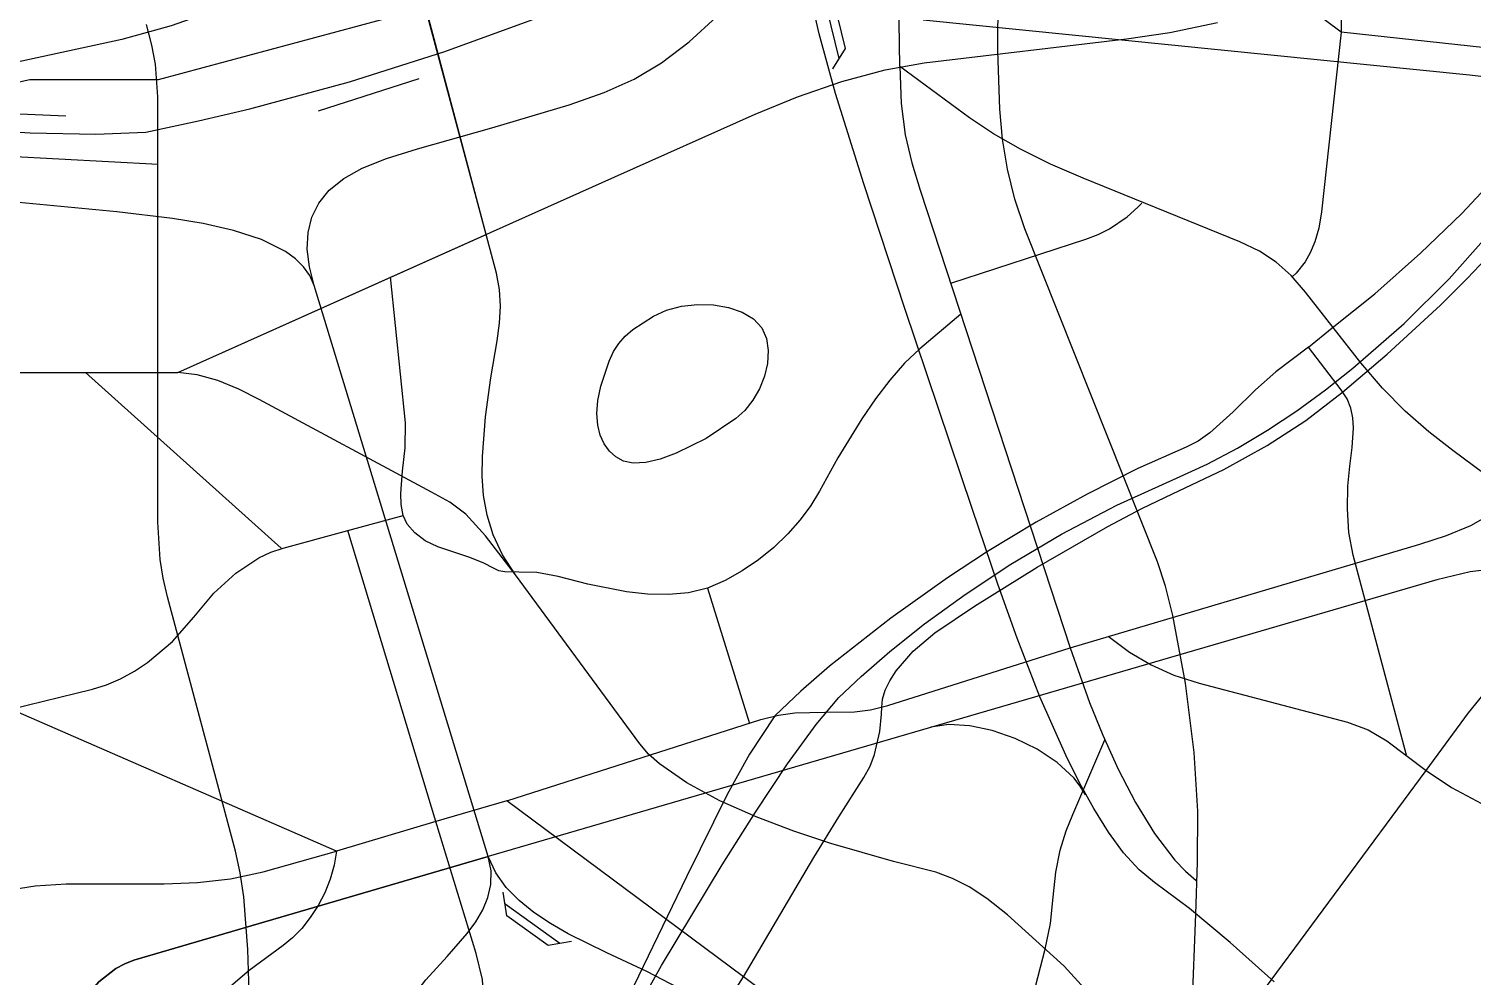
# Model space of a CAD drawing. Header units: millimetres. Extents: x 2 to 2848, y 1 to 2248.
# Drawn here: x 273.6 to 444.8, y 580.4 to 692.7 of the extents above; entities that cross this region are included whole.
import ezdxf

# ---------------------------------------------------------------- set-up
doc = ezdxf.new("R2010")
doc.units = ezdxf.units.MM
for name, color, linetype in [('100m', 7, 'CONTINUOUS'), ('1x', 7, 'CONTINUOUS'), ('1xx', 7, 'CONTINUOUS'), ('1x淵', 7, 'CONTINUOUS'), ('州境', 7, 'CONTINUOUS'), ('市街地', 7, 'CONTINUOUS'), ('河川・湖沼', 7, 'CONTINUOUS'), ('浦州環線', 7, 'CONTINUOUS'), ('清水線', 7, 'CONTINUOUS'), ('漣陽線', 7, 'CONTINUOUS'), ('端原市道', 7, 'CONTINUOUS'), ('自轉車道・登山道', 7, 'CONTINUOUS'), ('西原電鉄', 7, 'CONTINUOUS'), ('車廠', 7, 'CONTINUOUS'), ('高速道路', 7, 'CONTINUOUS')]:
    doc.layers.add(name, color=color, linetype=linetype)

msp = doc.modelspace()

# ---------------------------------------------------------------- linework, layer by layer
at = {"layer": '100m', "color": 1}
msp.add_lwpolyline([(357.47054, 646.4612), (353.93048, 644.118425), (350.40953, 642.3581), (348.503582, 641.667652), (346.778423, 641.260187), (345.29809, 641.167555), (344.12662, 641.4216), (343.249774, 641.921281), (342.48644, 642.602759), (341.857468, 643.462564), (341.38371, 644.497225), (341.086016, 645.70327), (340.985238, 647.077228), (341.102225, 648.615629), (341.45783, 650.315), (342.43083, 653.293336), (342.976403, 654.426427), (343.607691, 655.391612), (344.359445, 656.241003), (345.266415, 657.026708), (347.685, 658.6155), (349.262837, 659.338295), (351.041063, 659.802852), (352.923537, 660.010329), (354.814119, 659.961887), (356.616667, 659.658685), (358.23504, 659.10188), (359.573098, 658.292632), (360.5347, 657.2321), (361.092356, 655.9527), (361.307315, 654.528097), (361.216543, 653.021327), (360.857006, 651.495425), (360.265672, 650.013426), (359.479505, 648.638366), (358.535472, 647.433279), (357.47054, 646.4612)], close=True, dxfattribs=at)
at = {"layer": '1x', "color": 1}
for points in [[(411.59506, 576.5327), (412.027672, 587.69955), (412.213323, 593.883716), (412.24988, 599.9188), (411.833292, 606.865934), (410.811615, 615.084675), (409.316381, 623.110478), (408.432283, 626.593358), (407.47912, 629.4788), (391.76366, 668.9545), (390.552704, 672.484691), (389.688152, 676.043387), (389.113002, 679.606471), (388.77025, 683.149825), (388.553928, 690.080875), (388.58316, 696.6436)], [(226.00378, 651.929), (291.29706, 651.9294), (343.12062, 675.1284), (359.76718, 682.5692), (364.775586, 684.624978), (370.03061, 686.425175), (375.164464, 687.818759), (379.80936, 688.6547), (403.82032, 691.499), (408.957159, 692.268719), (414.60803, 693.44145)], [(299.770389, 577.168133), (299.596712, 583.520863), (299.102205, 589.750911), (298.682212, 592.605749), (298.1191, 595.1729), (290.03773, 625.3329), (289.541961, 627.527811), (289.205644, 629.740203), (288.896279, 634.18645), (288.925, 642.9479), (288.925, 684.6198), (288.616627, 688.495195), (288.201072, 690.757559), (287.584527, 693.190313)]]:
    msp.add_lwpolyline(points, dxfattribs=at)
at = {"layer": '1xx', "color": 2}
for points in [[(504.741835, 717.2858), (477.14156, 716.7868), (373.93892, 714.9205), (368.79406, 712.3001), (363.173, 712.1959), (360.294754, 711.944973), (357.769996, 711.369213), (355.474711, 710.560895), (353.28488, 709.6123), (329.00637, 698.6016), (325.023449, 696.752013), (322.911808, 695.878298), (320.75063, 695.1752), (288.93, 686.6489)], [(429.14591, 716.1684), (429.25338, 692.282), (426.93633, 670.9696), (426.615763, 669.059352), (426.143018, 667.448478), (425.578173, 666.123209), (424.981307, 665.069775), (423.931823, 663.723334), (423.47519, 663.299)], [(376.90181, 688.2227), (376.61953, 709.4616), (376.54653, 714.9442)], [(428.20103, 657.2209), (433.263413, 661.259578), (438.684045, 666.075425), (443.566297, 670.772734), (447.01354, 674.4558), (448.386968, 676.263684), (450.01387, 678.674642), (453.652921, 684.493412), (457.180352, 690.287377), (459.84582, 694.4318), (461.130369, 696.028741), (462.916438, 697.967519), (467.493938, 702.4272), (472.579934, 706.924081), (477.176036, 710.5714)], [(512.9971, 661.3345), (496.767161, 670.8293), (497.702622, 673.5889), (497.046348, 674.32483), (495.223691, 676.073662), (492.453897, 678.146964), (490.782338, 679.090155), (488.956212, 679.8563), (481.503951, 682.518537), (474.185239, 684.9836), (469.367716, 686.280337), (463.102389, 687.7477), (456.705104, 689.053513), (451.49171, 689.8656), (429.25338, 692.282), (419.82696, 699.3603), (401.21001, 709.7773), (376.61954, 709.4616)], [(288.93, 686.6489), (273.73117, 686.6489), (264.21952, 684.5536), (262.209244, 684.349469), (259.750879, 684.472337), (257.043778, 684.888625), (254.287296, 685.56475), (251.680787, 686.467131), (249.423603, 687.562187), (247.7151, 688.816337), (247.128901, 689.492579), (246.75463, 690.196), (240.101, 690.196)], [(449.8547, 637.243), (442.51562, 642.6833), (439.665917, 644.904652), (436.860829, 647.356712), (434.154619, 650.068292), (431.60155, 653.0682), (425.05312, 661.4687), (423.343371, 663.44383), (421.55814, 665.031987), (419.569097, 666.326802), (417.24791, 667.4219), (398.66093, 674.9625), (394.806414, 676.635941), (391.236906, 678.410275), (388.012438, 680.256947), (385.19304, 682.1474), (376.90181, 688.2227)], [(376.90181, 688.2227), (377.073742, 683.824581), (377.562001, 680.127975), (378.32528, 676.807606), (379.32227, 673.5382), (397.12692, 619.2811), (399.431059, 612.811134), (401.004199, 608.921632), (402.824983, 604.88765), (404.868609, 600.928086), (407.110277, 597.261841), (409.525184, 594.107812), (410.789853, 592.791285), (412.08853, 591.6849)], [(288.92999, 676.614), (271.26074, 677.5355), (265.20666, 677.910575), (259.4815, 678.5723), (256.71197, 674.7971), (240.17507, 674.7971)], [(310.09166, 595.157), (271.48149, 612.0022), (263.79502, 645.1942), (256.71197, 674.7971)], [(382.97821, 662.5399), (398.96658, 667.7423), (400.46401, 668.319561), (401.785304, 668.986834), (403.870486, 670.38555), (405.164128, 671.526716), (405.60823, 671.9986)], [(384.14192, 658.8453), (379.27549, 654.7397), (377.480759, 653.032337), (375.723832, 651.019552), (374.030053, 648.79645), (372.424764, 646.458137), (369.581026, 641.816305), (367.39536, 637.8549), (366.369907, 636.155816), (365.102561, 634.452666), (363.623294, 632.785239), (361.962075, 631.193325), (360.148874, 629.716714), (358.213661, 628.395197), (356.186407, 627.268562), (354.09708, 626.3766), (351.869911, 625.810601), (349.468491, 625.5903), (346.981832, 625.648268), (344.498949, 625.917075), (339.900557, 626.817487), (336.38542, 627.7521), (333.853125, 628.200994), (331.737421, 628.25505), (330.051446, 628.291481), (329.373713, 628.420966), (328.80834, 628.6875), (327.500172, 629.372306), (325.77983, 630.0264), (322.11991, 631.26), (320.60254, 631.987109), (319.380659, 632.9122), (318.503453, 633.940116), (318.02011, 634.9757), (317.778677, 636.274461), (317.717407, 637.576083), (317.932538, 640.223687), (318.259864, 642.990073), (318.29375, 645.9468), (316.50781, 663.2771)], [(437.02552, 606.5677), (430.67358, 630.2734), (430.180527, 632.959281), (430.010011, 635.76235), (430.072545, 638.460419), (430.27864, 640.8313), (430.568875, 643.053284), (430.721871, 645.3786), (430.643022, 646.545161), (430.405204, 647.695741), (429.966864, 648.8164), (429.28645, 649.8932), (425.38385, 654.9203), (428.20103, 657.2209)], [(425.38385, 654.9203), (421.51075, 652.023), (419.11986, 649.898319), (416.475245, 647.275225), (413.696073, 644.788294), (412.293267, 643.794194), (410.90151, 643.0721), (405.168443, 640.539272), (399.14098, 637.513), (393.095457, 634.173603), (387.30821, 630.7014), (382.566706, 627.578508), (375.865109, 622.814587), (368.585537, 617.128148), (365.160923, 614.163519), (362.11011, 611.2377)], [(303.54323, 631.1078), (280.31892, 651.929)], [(330.30281, 601.1339), (360.42631, 610.77), (362.52978, 611.309223), (364.460032, 611.574163), (368.021093, 611.6419), (371.549922, 611.694637), (373.439884, 611.940827), (375.48695, 612.4538), (397.1269, 619.2811), (438.61301, 631.5708), (441.76551, 632.590422), (444.630594, 633.7772), (447.297308, 635.278828), (449.8547, 637.243)], [(271.48149, 612.0022), (281.14748, 614.3714), (282.829828, 614.890538), (284.494451, 615.607962), (286.124528, 616.503212), (287.703236, 617.555825), (290.639255, 620.0513), (293.16793, 622.9307), (295.557428, 625.755387), (298.144549, 628.1285), (300.89768, 629.949012), (302.326621, 630.620473), (303.78521, 631.1159), (311.45138, 633.2156), (318.02011, 634.9757)], [(332.08237, 554.2224), (329.58743, 556.6309), (328.628394, 557.77193), (328.027173, 558.982962), (327.716077, 560.306739), (327.62742, 561.786), (327.62742, 576.6367), (327.408151, 579.955038), (326.66119, 583.0198), (321.887, 598.682), (311.45138, 633.2156)], [(354.09708, 626.3766), (359.10572, 610.2943)], [(391.92737, 540.6117), (417.58565, 575.3139), (439.33728, 604.7369), (444.38235, 611.5651), (446.979678, 614.773553), (449.370091, 617.0311), (450.555003, 617.867567), (451.768944, 618.543447), (454.39159, 619.5163), (457.179653, 620.116311), (459.893171, 620.422537), (462.475141, 620.50952), (464.86856, 620.4518)], [(401.63749, 620.6568), (404.17863, 618.773091), (406.732651, 617.254125), (409.434537, 616.047422), (412.41927, 615.1005), (430.01406, 610.4704), (432.456686, 609.560311), (434.674737, 608.257812), (439.33729, 604.737), (442.34324, 602.735706), (445.895726, 600.8366), (449.692092, 599.195644), (453.42968, 597.9688), (469.35069, 593.6973)], [(332.08237, 554.2224), (342.93352, 567.7396), (354.057, 573.4888), (358.36545, 580.2551), (366.71372, 594.4196), (369.668661, 599.258913), (372.66561, 603.9219), (373.383269, 605.248554), (373.917217, 606.647303), (374.542502, 609.354125), (374.758509, 611.428434), (374.78228, 612.2563)], [(405.32536, 508.1652), (397.35294, 528.8485), (394.474349, 535.560537), (391.92737, 540.6117), (390.085187, 543.830616), (388.265427, 547.27485), (386.751957, 550.564659), (385.82864, 553.3203), (385.193187, 555.925853), (384.250865, 558.7028), (383.603976, 560.061954), (382.807587, 561.351647), (381.837439, 562.534441), (380.66927, 563.5729), (358.36545, 580.2551), (330.30281, 601.1339), (321.887, 598.6819)], [(321.887, 598.682), (310.09166, 595.157), (309.829944, 593.492938), (309.361106, 591.844833), (308.713135, 590.243033), (307.914017, 588.717887), (306.991742, 587.299743), (305.974295, 586.018948), (304.889665, 584.905851), (303.76584, 583.9908), (299.75151, 581.0367)], [(270.86718, 590.4943), (274.374144, 591.052601), (278.042437, 591.290267), (285.716826, 591.284213), (289.649827, 591.280752), (293.59797, 591.437177), (297.524706, 591.873616), (301.39349, 592.7102), (310.09166, 595.157)], [(299.75151, 581.0367), (296.19385, 577.96325), (292.27925, 574.2409), (283.47672, 565.4384), (279.44729, 561.4089), (274.5052, 560.1995), (271.167235, 559.527384), (267.895524, 559.124425), (260.34999, 558.612), (258.494724, 558.362022), (256.748639, 557.867548), (255.112256, 557.138828), (253.586095, 556.186112), (252.170675, 555.019651), (250.866516, 553.649695), (249.674137, 552.086495), (248.59406, 550.3403)]]:
    msp.add_lwpolyline(points, dxfattribs=at)
at = {"layer": '1x淵', "color": 1}
for points in [[(411.59506, 576.5327), (412.027672, 587.69955), (412.213323, 593.883716), (412.24988, 599.9188), (411.833292, 606.865934), (410.811615, 615.084675), (409.316381, 623.110478), (408.432283, 626.593358), (407.47912, 629.4788), (391.76366, 668.9545), (390.552704, 672.484691), (389.688152, 676.043387), (389.113002, 679.606471), (388.77025, 683.149825), (388.553928, 690.080875), (388.58316, 696.6436)], [(226.00378, 651.9294), (291.29706, 651.9294), (343.12062, 675.1284), (359.76718, 682.5692), (364.775586, 684.624978), (370.03061, 686.425175), (375.164464, 687.818759), (379.80936, 688.6547), (403.82032, 691.4989), (408.957159, 692.268677), (414.60803, 693.441438)], [(299.770389, 577.168133), (299.596712, 583.520863), (299.102205, 589.750911), (298.682212, 592.605749), (298.1191, 595.1729), (290.03773, 625.3329), (289.541961, 627.527811), (289.205644, 629.740203), (288.896279, 634.18645), (288.925, 642.9479), (288.925, 684.6198), (288.616627, 688.495195), (288.201072, 690.757559), (287.584527, 693.190313)]]:
    msp.add_lwpolyline(points, dxfattribs=at)
at = {"layer": '州境', "color": 1}
for points in [[(319.85477, 686.7769), (307.91997, 682.9161)], [(278.00466, 682.3137), (265.22942, 682.8744)]]:
    msp.add_lwpolyline(points, dxfattribs=at)
at = {"layer": '市街地', "color": 7}
msp.add_lwpolyline([(199.78731, 749.1259), (205.642, 742.007), (230.60684, 704.2762), (232.3495, 696.3226), (231.5901, 691.126), (226.00178, 683.5252), (226.00378, 651.9294), (291.29706, 651.9294), (327.8504, 668.2927), (318.34708, 704.049), (313.5606, 710.6753), (282.70728, 703.9344), (251.75104, 752.4854), (231.11354, 738.9916), (216.06536, 760.8422)], close=True, dxfattribs=at)
at = {"layer": '河川・湖沼', "color": 4}
for points in [[(228.82406, 687.2221), (230.25713, 686.425026), (232.416602, 685.646502), (235.210648, 684.893238), (238.54744, 684.171942), (246.481954, 682.852096), (255.485522, 681.740638), (264.823524, 680.891244), (273.761338, 680.357589), (281.564344, 680.193349), (287.49792, 680.4522), (293.725608, 681.760046), (299.831133, 683.192596), (311.660574, 686.395733), (322.955993, 689.989463), (333.687145, 693.901637), (343.823781, 698.060107), (353.335654, 702.392723), (362.192516, 706.827337), (370.36412, 711.2918)], [(344.24314, 573.7264), (348.639724, 581.607486), (355.842637, 593.557762), (359.794886, 599.787231), (363.606817, 605.508058), (366.9978, 610.211596), (369.6872, 613.3892), (372.328367, 615.895519), (375.732505, 618.846909), (379.855765, 622.12717), (384.654297, 625.6201), (390.084254, 629.209499), (396.101787, 632.779166), (402.663045, 636.2129), (409.72418, 639.3945), (413.364324, 641.045637), (416.9735, 642.956852), (420.529509, 645.090052), (424.010152, 647.407144), (427.393232, 649.870033), (430.65655, 652.440626), (436.735105, 657.75255), (442.068229, 663.038168), (446.478335, 667.992731)]]:
    msp.add_lwpolyline(points, dxfattribs=at)
at = {"layer": '浦州環線', "color": 1}
msp.add_lwpolyline([(398.95858, 601.8383), (398.328776, 602.876888), (397.543167, 603.868389), (395.578948, 605.689198), (393.214752, 607.258868), (390.599407, 608.535537), (387.881743, 609.477346), (385.210588, 610.042433), (382.734771, 610.188938), (380.60312, 609.875)], dxfattribs=at)
msp.add_lwpolyline([(398.95858, 601.8383), (398.328776, 602.876888), (397.543167, 603.868389), (395.578948, 605.689198), (393.214752, 607.258868), (390.599407, 608.535537), (387.881743, 609.477346), (385.210588, 610.042433), (382.734771, 610.188938), (380.60312, 609.875)], dxfattribs=at)
at = {"layer": '清水線', "color": 7}
msp.add_lwpolyline([(421.327196, 579.67776), (416.113256, 584.347398), (411.288674, 588.366222), (407.1405, 591.4476), (405.292517, 592.97384), (403.468802, 594.989291), (401.678282, 597.424719), (399.929883, 600.210889), (398.232531, 603.278568), (396.595152, 606.558521), (393.536017, 613.478312), (390.823888, 620.41639), (388.530173, 626.81888), (385.48362, 635.8016), (377.506905, 659.515363), (372.662271, 674.322345), (369.3015, 685.0115), (367.342135, 692.085514), (365.76824, 699.041862)], dxfattribs=at)
at = {"layer": '清水線', "color": 1}
msp.add_lwpolyline([(421.327196, 579.67776), (416.113256, 584.347398), (411.288674, 588.366222), (407.1405, 591.4476), (405.292517, 592.97384), (403.468802, 594.989291), (401.678282, 597.424719), (399.929883, 600.210889), (398.232531, 603.278568), (396.595152, 606.558521), (393.536017, 613.478312), (390.823888, 620.41639), (388.530173, 626.81888), (385.48362, 635.8016), (377.506905, 659.515363), (372.662271, 674.322345), (369.3015, 685.0115), (367.342135, 692.085514), (365.76824, 699.041862)], dxfattribs=at)
at = {"layer": '漣陽線', "color": 7}
for points in [[(364.33124, 712.9963), (364.118979, 715.528579), (363.507061, 717.708723), (362.532786, 719.495378), (361.233452, 720.847188), (359.64636, 721.722799), (357.808808, 722.080858), (355.758095, 721.88001), (353.53152, 721.0789), (312.41242, 701.784), (305.017579, 698.474017), (297.496195, 695.478237), (290.494253, 693.049964), (284.65774, 691.4425), (265.06288, 687.1858), (262.630487, 686.869758), (259.977583, 686.933958), (257.248216, 687.342026), (254.586437, 688.057587), (252.136297, 689.04427), (250.041843, 690.265698), (248.447128, 691.6855), (247.882187, 692.458423), (247.4962, 693.2673)], [(580.78068, 653.3491), (579.5406, 651.572631), (577.912755, 650.044227), (575.998688, 648.798537), (573.89994, 647.870212), (571.718055, 647.293906), (569.554575, 647.104267), (567.511042, 647.335948), (565.689, 648.0236), (561.699119, 649.865956), (556.810715, 651.6713), (546.56698, 655.0922), (464.65244, 683.3953), (459.80892, 684.807922), (454.706725, 685.849125), (449.537727, 686.608891), (444.4938, 687.1772), (379.6786, 693.7001)], [(580.78068, 653.3491), (579.064628, 650.454115), (577.122963, 647.814822), (575.026603, 645.456286), (572.846468, 643.403575), (570.653476, 641.681754), (568.518548, 640.315891), (566.512603, 639.33105), (564.70656, 638.7523), (506.3816, 626.0163), (501.812196, 625.209462), (498.042118, 624.9691), (494.54064, 625.106512), (490.77704, 625.433), (456.34258, 628.4615), (452.04267, 628.750487), (448.249703, 628.72725), (444.570543, 628.292637), (440.61206, 627.3475), (328.08332, 594.5291)], [(328.08332, 594.5292), (286.08072, 582.2261), (284.987532, 581.817097), (283.92113, 581.245104), (281.904754, 579.663231), (280.103723, 577.582655), (278.59017, 575.10555), (277.436227, 572.334088), (276.714026, 569.370444), (276.4957, 566.31679), (276.598031, 564.788139), (276.85338, 563.2753)]]:
    msp.add_lwpolyline(points, dxfattribs=at)
at = {"layer": '漣陽線', "color": 1}
for points in [[(364.33124, 712.9963), (364.118979, 715.528575), (363.507061, 717.708709), (362.532786, 719.495351), (361.233452, 720.84715), (359.64636, 721.722755), (357.808808, 722.080816), (355.758095, 721.879981), (353.53152, 721.0789), (312.41242, 701.784), (305.017579, 698.474017), (297.496195, 695.478237), (290.494253, 693.049964), (284.65774, 691.4425), (265.06288, 687.1858), (262.630487, 686.869758), (259.977583, 686.933958), (257.248216, 687.342026), (254.586437, 688.057587), (252.136297, 689.04427), (250.041843, 690.265698), (248.447128, 691.6855), (247.882187, 692.458423), (247.4962, 693.2673)], [(580.78068, 653.3491), (579.5406, 651.572631), (577.912755, 650.044227), (575.998688, 648.798537), (573.89994, 647.870212), (571.718055, 647.293906), (569.554575, 647.104267), (567.511042, 647.335948), (565.689, 648.0236), (561.699119, 649.865956), (556.810715, 651.6713), (546.56698, 655.0922), (464.65244, 683.3953), (459.80892, 684.807922), (454.706725, 685.849125), (449.537727, 686.608891), (444.4938, 687.1772), (379.6786, 693.7001)], [(580.78068, 653.3491), (579.064628, 650.454115), (577.122963, 647.814822), (575.026603, 645.456286), (572.846468, 643.403575), (570.653476, 641.681754), (568.518548, 640.315891), (566.512603, 639.33105), (564.70656, 638.7523), (506.3816, 626.0162), (501.812196, 625.209419), (498.042118, 624.969075), (494.54064, 625.106469), (490.77704, 625.4329), (456.34258, 628.4615), (452.04267, 628.750487), (448.249703, 628.72725), (444.570543, 628.292637), (440.61206, 627.3475), (328.08332, 594.5291)], [(276.85338, 563.2753), (276.598031, 564.788139), (276.4957, 566.31679), (276.714026, 569.370444), (277.436227, 572.334088), (278.59017, 575.10555), (280.103723, 577.582655), (281.904754, 579.663231), (283.92113, 581.245104), (284.987532, 581.817097), (286.08072, 582.2261), (328.08332, 594.5292)]]:
    msp.add_lwpolyline(points, dxfattribs=at)
at = {"layer": '端原市道', "color": 1}
msp.add_lwpolyline([(392.71903, 578.0473), (394.169359, 583.549875), (394.788081, 586.585825), (395.12579, 589.7039), (395.420166, 592.666861), (395.957155, 595.282712), (396.652792, 597.564458), (397.42311, 599.5251), (401.24276, 608.3652)], dxfattribs=at)
at = {"layer": '自轉車道・登山道', "color": 1}
for points in [[(374.78229, 612.2564), (374.862389, 613.214233), (375.187433, 614.267122), (375.735719, 615.3882), (376.485542, 616.5506), (378.502988, 618.891903), (381.06614, 621.0761), (385.775932, 624.235611), (393.195635, 628.839988), (401.595123, 633.679995), (405.621622, 635.810475), (409.24427, 637.5464), (415.345185, 640.432042), (420.497324, 643.268063), (425.066553, 646.252902), (429.41874, 649.585), (434.71041, 654.096353), (441.043874, 659.92855), (444.221457, 663.07835), (447.203703, 666.244422)], [(362.11009, 611.2377), (359.100096, 606.655716), (356.437625, 601.877325), (351.63315, 592.1118), (343.05972, 574.461), (341.725932, 571.909086), (340.252839, 569.505513), (338.522681, 567.078258), (336.4177, 564.4553), (331.597328, 558.5518), (329.283257, 555.841878), (327.22343, 553.7397), (324.290751, 551.23905), (323.353589, 550.260891), (322.68117, 549.1242)]]:
    msp.add_lwpolyline(points, dxfattribs=at)
at = {"layer": '西原電鉄', "color": 5}
for points in [[(307.44582, 662.2625), (306.892625, 664.481739), (306.641738, 666.572305), (306.722613, 668.529546), (307.164708, 670.348813), (307.997476, 672.025452), (309.250373, 673.554814), (310.952856, 674.932247), (313.13438, 676.1531), (316.035233, 677.302381), (319.722087, 678.476467), (328.529818, 680.948662), (337.70962, 683.668902), (341.861562, 685.153042), (345.41354, 686.7364), (348.657267, 688.667829), (351.941303, 691.137198), (355.119919, 694.068547)], [(307.44582, 662.2625), (306.951036, 663.430979), (306.203651, 664.485222), (305.230116, 665.431914), (304.056885, 666.277742), (301.217137, 667.693545), (297.896023, 668.786112), (294.305157, 669.608929), (290.656154, 670.215477), (284.0302, 670.9937), (263.26042, 672.9781), (262.187327, 673.164076), (261.106288, 673.513994), (258.950607, 674.648295), (256.853836, 676.266283), (254.876438, 678.253238), (253.078873, 680.494437), (251.521605, 682.875161), (250.265093, 685.280689), (249.3698, 687.5963)], [(328.08332, 594.5291), (307.44582, 662.2625)], [(316.17708, 533.675), (316.17708, 570.0552), (316.342767, 571.949135), (316.808048, 573.72215), (317.525251, 575.389747), (318.446705, 576.967428), (320.711679, 579.915055), (323.2216, 582.68905), (325.595096, 585.413432), (326.611506, 586.795775), (327.450795, 588.212222), (328.065293, 589.678275), (328.407327, 591.209438), (328.429226, 592.821212), (328.08332, 594.5291)], [(351.523758, 578.492928), (346.919388, 580.894317), (342.17239, 583.118975), (337.599025, 585.380843), (335.476286, 586.592586), (333.515552, 587.893859), (331.756356, 589.311405), (330.23823, 590.871965), (329.000708, 592.602283), (328.08332, 594.5291)]]:
    msp.add_lwpolyline(points, dxfattribs=at)
at = {"layer": '西原電鉄', "color": 1}
for points in [[(307.44582, 662.2625), (306.892625, 664.481739), (306.641738, 666.572305), (306.722613, 668.529546), (307.164708, 670.348813), (307.997476, 672.025452), (309.250373, 673.554814), (310.952856, 674.932247), (313.13438, 676.1531), (316.035233, 677.302381), (319.722087, 678.476467), (328.529818, 680.948662), (337.70962, 683.668902), (341.861562, 685.153042), (345.41354, 686.7364), (348.657267, 688.667829), (351.941303, 691.137198), (355.119919, 694.068547)], [(307.44582, 662.2625), (306.951036, 663.430979), (306.203651, 664.485222), (305.230116, 665.431914), (304.056885, 666.277742), (301.217137, 667.693545), (297.896023, 668.786112), (294.305157, 669.608929), (290.656154, 670.215477), (284.0302, 670.9937), (263.26042, 672.9781), (262.187327, 673.164076), (261.106288, 673.513994), (258.950607, 674.648295), (256.853836, 676.266283), (254.876438, 678.253238), (253.078873, 680.494437), (251.521605, 682.875161), (250.265093, 685.280689), (249.3698, 687.5963)], [(328.08332, 594.5291), (307.44582, 662.2625)], [(316.17708, 533.675), (316.17708, 570.0552), (316.342767, 571.949135), (316.808048, 573.72215), (317.525251, 575.389747), (318.446705, 576.96743), (320.711679, 579.91506), (323.2216, 582.689062), (325.595096, 585.413457), (326.611506, 586.795808), (327.450795, 588.212264), (328.065293, 589.678329), (328.407327, 591.209505), (328.429226, 592.821294), (328.08332, 594.5292)], [(351.523758, 578.492928), (346.919388, 580.894317), (342.17239, 583.118975), (337.599025, 585.380843), (335.476286, 586.592586), (333.515552, 587.893859), (331.756356, 589.311405), (330.23823, 590.871965), (329.000708, 592.602283), (328.08332, 594.5291)]]:
    msp.add_lwpolyline(points, dxfattribs=at)
at = {"layer": '車廠', "color": 7}
for points in [[(366.595445, 697.680419), (369.009542, 696.206588), (370.419952, 690.374704), (368.946128, 687.96062), (368.946128, 687.96062)], [(367.802492, 696.943508), (369.683041, 689.167657)]]:
    msp.add_lwpolyline(points, dxfattribs=at)
at = {"layer": '車廠', "color": 5}
for points in [[(337.986666, 584.460738), (335.195626, 584.002324), (330.32144, 587.501248), (329.863028, 590.292274), (329.863028, 590.292274)], [(336.59115, 584.231528), (330.09223, 588.896764)]]:
    msp.add_lwpolyline(points, dxfattribs=at)
at = {"layer": '高速道路', "color": 1}
for points in [[(331.32448, 627.9328), (329.782138, 630.318369), (328.682985, 632.673584), (327.962454, 635.007795), (327.55598, 637.33035), (327.398997, 639.650599), (327.42694, 641.977891), (327.77934, 646.691), (328.412447, 651.319316), (329.1558, 655.681175), (329.421609, 657.770814), (329.538328, 659.804197), (329.447073, 661.784775), (329.08896, 663.716), (319.03394, 701.2419), (318.164345, 703.627625), (316.962677, 705.76345), (313.5606, 710.6753), (275.86224, 766.8019), (274.434002, 768.728546), (272.777009, 770.615852)], [(331.32448, 627.9328), (329.782138, 630.318369), (328.682985, 632.673584), (327.962454, 635.007795), (327.55598, 637.33035), (327.398997, 639.650599), (327.42694, 641.977891), (327.77934, 646.691), (328.412447, 651.319316), (329.1558, 655.681175), (329.421609, 657.770814), (329.538328, 659.804197), (329.447073, 661.784775), (329.08896, 663.716), (319.03394, 701.2419), (318.164345, 703.627625), (316.962677, 705.76345), (313.5606, 710.6753), (275.86224, 766.8019), (274.434002, 768.728546), (272.777009, 770.615852)], [(398.83974, 578.883179), (396.42131, 581.5283), (389.677537, 587.629177), (387.232337, 589.56148), (385.135178, 590.945763), (383.183746, 591.930074), (381.175729, 592.662467), (376.18069, 593.9637), (368.741956, 596.065331), (364.3645, 597.533065), (359.887608, 599.2404), (355.565745, 601.158579), (351.653378, 603.258844), (348.404974, 605.512437), (347.109279, 606.687744), (346.075, 607.8906), (331.32448, 627.9328), (327.773856, 632.580023), (325.439545, 635.143738), (323.559471, 636.558133), (321.37156, 637.7574), (300.93212, 648.7489), (298.532126, 649.956206), (296.044435, 650.970575), (293.591821, 651.669231), (291.29706, 651.9294)], [(398.83974, 578.883179), (396.42131, 581.5283), (389.677537, 587.629177), (387.232337, 589.56148), (385.135178, 590.945763), (383.183746, 591.930074), (381.175729, 592.662467), (376.18069, 593.9637), (368.741956, 596.065331), (364.3645, 597.533065), (359.887608, 599.2404), (355.565745, 601.158579), (351.653378, 603.258844), (348.404974, 605.512437), (347.109279, 606.687744), (346.075, 607.8906), (331.32448, 627.9328), (327.773856, 632.580067), (325.439545, 635.143788), (323.559471, 636.558189), (321.37156, 637.7575), (300.93212, 648.7489), (298.532126, 649.956206), (296.044435, 650.970575), (293.591821, 651.669231), (291.29706, 651.9294)]]:
    msp.add_lwpolyline(points, dxfattribs=at)

doc.saveas('drawing.dxf')
